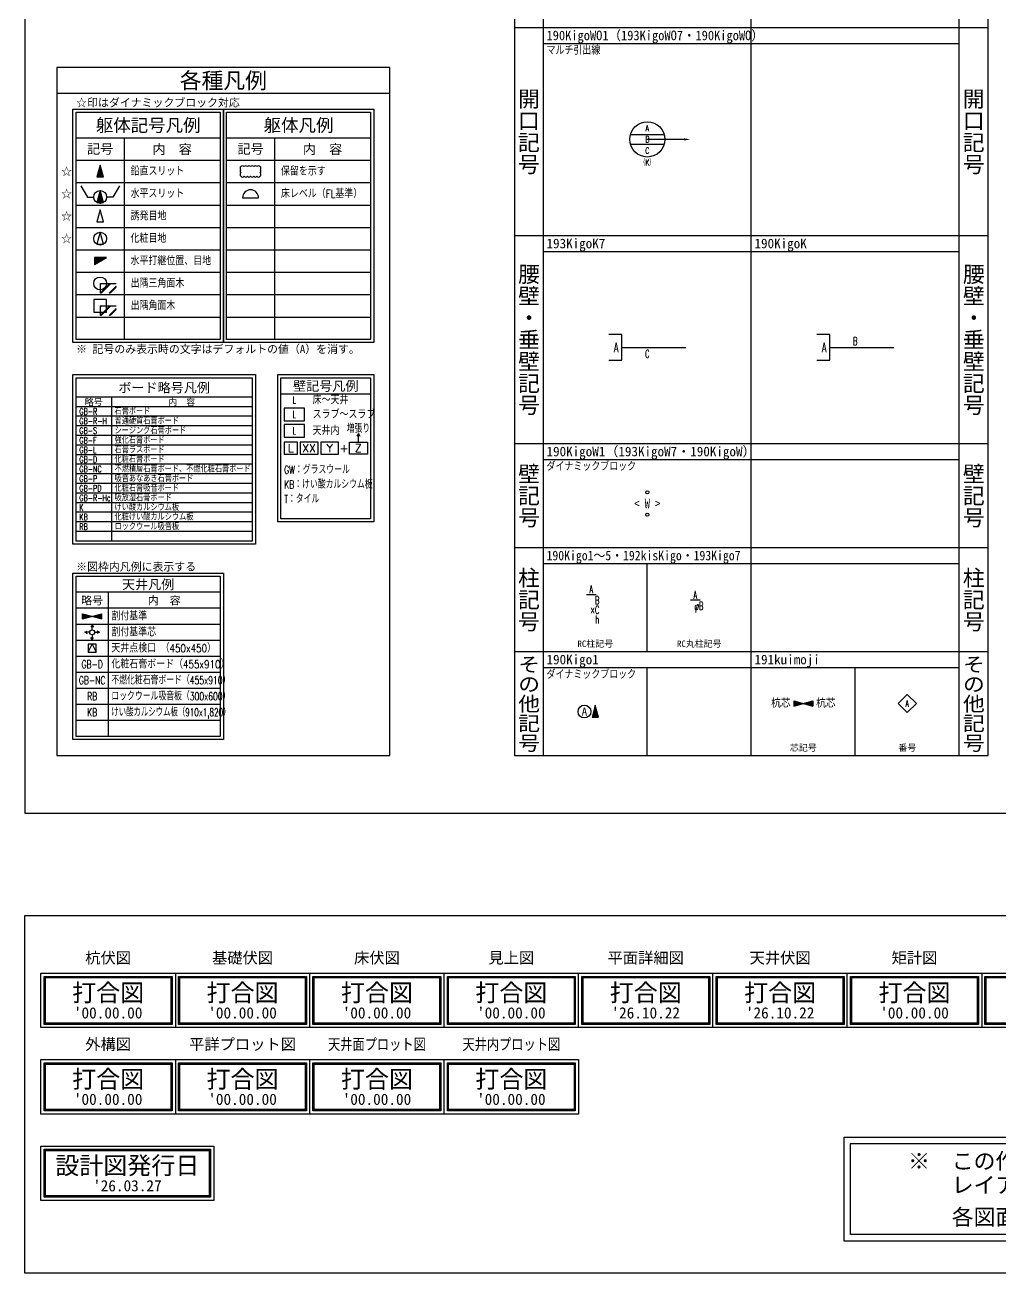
# Model space of a CAD drawing. Header units: millimetres. Extents: x -67913 to 128525, y -54442 to 63422.
# Drawn here: x -30804 to -30499.3, y -30652.2 to -30262.2 of the extents above; entities that cross this region are included whole.
import ezdxf
from ezdxf import colors
from ezdxf.entities.mleader import LeaderData, LeaderLine
from ezdxf.enums import TextEntityAlignment as Align
from ezdxf.math import Vec2, Vec3

# ---------------------------------------------------------------- set-up
doc = ezdxf.new("R2010")
doc.units = ezdxf.units.MM
doc.header["$LTSCALE"] = 500
doc.linetypes.add('DD1', pattern=[0.1, 0.05, -0.05])
doc.linetypes.add('DD5', pattern=[0.45, 0.2, -0.1, 0.05, -0.1])
doc.layers.get('0').update_dxf_attribs({"plot": 0})
for name, color, linetype in [('000Waku', 3, 'Continuous'), ('001Waku', 7, 'Continuous'), ('060Moji', 7, 'Continuous'), ('190Kigo1', 8, 'Continuous'), ('190KigoK', 8, 'Continuous'), ('190KigoW1', 8, 'Continuous'), ('190KigoWO1', 8, 'Continuous'), ('191kuimoji', 8, 'Continuous'), ('192kisKigo', 8, 'Continuous'), ('193KigoK7', 8, 'Continuous'), ('290Kigo', 8, 'Continuous'), ('391KigoS9', 8, 'Continuous'), ('490Kigo', 8, 'Continuous')]:
    doc.layers.add(name, color=color, linetype=linetype)
doc.layers.add('HOJO', color=211, linetype='Continuous', plot=False)
doc.styles.get("Standard").update_dxf_attribs({"font": 'simplex.shx', "width": 0.7, "bigfont": 'extfont2.shx'})
doc.styles.add('明朝', font='MS Mincho.ttf')
doc.styles.add('ｺﾞｼｯｸ', font='MS Gothic.ttf')
doc.styles.add('ｺﾞｼｯｸ-縦', font='@MS Gothic.ttf')

# ---------------------------------------------------------------- blocks, each defined once
blk = doc.blocks.new('腰壁（手摺壁）記号')
at = {"color": 7, "linetype": 'ByBlock', "lineweight": -2}
for p, q in [((-8, 4), (-12, 4)), ((-8, -4), (-8, 4)), ((-8, 0), (12, 0)), ((-12, -4), (-8, -4))]:
    blk.add_line(p, q, dxfattribs=at)
at = {"color": 0, "linetype": 'ByBlock', "lineweight": -2, "width": 0.6}
blk.add_attdef('壁符号', text='', height=3, dxfattribs=at).set_placement((-9, 0), align=Align.MIDDLE_RIGHT)
blk.add_attdef('基準高さからの腰壁天端高さ', text='', height=2.5, dxfattribs=at).set_placement((0, -2), align=Align.MIDDLE)
blk = doc.blocks.new('垂壁記号')
at = {"color": 7, "linetype": 'ByBlock', "lineweight": -2}
for p, q in [((-8, 4), (-12, 4)), ((-8, -4), (-8, 4)), ((-8, 0), (12, 0)), ((-12, -4), (-8, -4))]:
    blk.add_line(p, q, dxfattribs=at)
at = {"color": 0, "linetype": 'ByBlock', "lineweight": -2, "width": 0.6}
blk.add_attdef('壁符号', text='', height=3, dxfattribs=at).set_placement((-9, 0), align=Align.MIDDLE_RIGHT)
blk.add_attdef('直上階基準高さからの垂壁下端高さ', text='', height=2.5, dxfattribs=at).set_placement((0, 2), align=Align.MIDDLE)
blk = doc.blocks.new('番号')
at = {"color": 7, "linetype": 'ByBlock', "lineweight": -2}
blk.add_lwpolyline([(0, 2.83), (2.83, 0), (0, -2.83), (-2.83, 0)], close=True, dxfattribs=at)
at = {"color": 0, "linetype": 'ByBlock', "lineweight": -2, "width": 0.6}
blk.add_attdef('杭番号', text='', height=2.5, dxfattribs=at).set_placement((0, 0), align=Align.MIDDLE_CENTER)
blk = doc.blocks.new('RC丸柱記号')
at = {"color": 0, "linetype": 'ByBlock', "lineweight": -2}
blk.add_line((-1, 3), (-4, 3), dxfattribs=at)
at = {"color": 0, "linetype": 'ByBlock', "lineweight": -2, "width": 0.6}
blk.add_attdef('柱符号', text='', height=2.5, dxfattribs=at).set_placement((-2.5, 4.75), align=Align.MIDDLE)
blk.add_attdef('柱径（構造体寸法）', text='', height=2.5, dxfattribs=at).set_placement((0, 1.25), align=Align.MIDDLE_RIGHT)
blk = doc.blocks.new('施工図発行日記号')
at = {"layer": '001Waku', "color": 0, "linetype": 'ByBlock', "lineweight": -2}
for points in [[(-20, 7.5), (20, 7.5), (20, -7.5), (-20, -7.5)], [(-19.9, 7.4), (19.9, 7.4), (19.9, -7.4), (-19.9, -7.4)], [(-19.8, 7.3), (19.8, 7.3), (19.8, -7.3), (-19.8, -7.3)], [(-19.7, 7.2), (19.7, 7.2), (19.7, -7.2), (-19.7, -7.2)], [(-19.6, 7.1), (19.6, 7.1), (19.6, -7.1), (-19.6, -7.1)]]:
    blk.add_lwpolyline(points, close=True, dxfattribs=at)
at = {"layer": '001Waku', "color": 0, "linetype": 'ByBlock', "lineweight": -2, "style": '明朝'}
blk.add_attdef('状態', text='', height=5.5, dxfattribs=at).set_placement((0, 2.5), align=Align.MIDDLE)
blk.add_attdef('日付', text='', height=3.5, dxfattribs=at).set_placement((0, -6.7), align=Align.BOTTOM_CENTER)
blk = doc.blocks.new('設計図発行日記号')
at = {"layer": '001Waku', "color": 0, "linetype": 'ByBlock', "lineweight": -2}
for points in [[(-26, 7.5), (26, 7.5), (26, -7.5), (-26, -7.5)], [(-25.9, 7.4), (25.9, 7.4), (25.9, -7.4), (-25.9, -7.4)], [(-25.8, 7.3), (25.8, 7.3), (25.8, -7.3), (-25.8, -7.3)], [(-25.7, 7.2), (25.7, 7.2), (25.7, -7.2), (-25.7, -7.2)], [(-25.6, 7.1), (25.6, 7.1), (25.6, -7.1), (-25.6, -7.1)]]:
    blk.add_lwpolyline(points, close=True, dxfattribs=at)
at = {"layer": '001Waku', "color": 0, "linetype": 'ByBlock', "lineweight": -2, "style": '明朝'}
blk.add_attdef('状態', text='', height=5.5, dxfattribs=at).set_placement((0, 2.5), align=Align.MIDDLE)
blk.add_attdef('日付', text='', height=3.5, dxfattribs=at).set_placement((0, -6.7), align=Align.BOTTOM_CENTER)
blk = doc.blocks.new('芯記号')
at = {"linetype": 'ByBlock', "lineweight": -2}
for points in [[(-3, -0.8), (0, 0), (-3, 0.8)], [(3, 0.8), (0, 0), (3, -0.8)]]:
    blk.add_hatch(color=0, dxfattribs=at).paths.add_polyline_path(points)
at = {"color": 0, "linetype": 'ByBlock', "lineweight": -2}
for p, q in [((-3, -0.8), (3, 0.8)), ((-3, 0.8), (3, -0.8)), ((-3, 0.8), (-3, -0.8)), ((3, 0.8), (3, -0.8))]:
    blk.add_line(p, q, dxfattribs=at)
at = {"color": 0, "linetype": 'ByBlock', "lineweight": -2, "width": 0.9}
blk.add_attdef('芯', text='', height=3, dxfattribs=at).set_placement((-4, 0), align=Align.MIDDLE_RIGHT)
blk.add_attdef('芯', text='', height=3, dxfattribs=at).set_placement((4, 0), align=Align.MIDDLE_LEFT)
blk = doc.blocks.new('水平打継目地')
at = {"linetype": 'ByBlock', "lineweight": -2}
blk.add_hatch(color=0, dxfattribs=at).paths.add_polyline_path([(-1, 0), (-4.81, 0), (-4.81, -2.2)])
at = {"color": 0, "linetype": 'ByBlock', "lineweight": -2}
blk.add_lwpolyline([(-1, 0), (-4.81, 0), (-4.81, -2.2)], close=True, dxfattribs=at)
blk = doc.blocks.new('*U49')
at = {"linetype": 'ByBlock', "lineweight": -2}
blk.add_hatch(color=0, dxfattribs=at).paths.add_polyline_path([(0, 3.73), (-1, 0), (1, 0)])
at = {"color": 0, "linetype": 'ByBlock', "lineweight": -2}
blk.add_lwpolyline([(0, 3.73), (-1, 0), (1, 0)], close=True, dxfattribs=at)
blk = doc.blocks.new('建具記号')
at = {"color": 0, "linetype": 'ByBlock', "lineweight": -2, "transparency": 16777216}
for p, q in [((-5.29, 1.5), (5.29, 1.5)), ((-5.29, -1.5), (5.29, -1.5))]:
    blk.add_line(p, q, dxfattribs=at)
at = {"color": 7, "linetype": 'ByBlock', "lineweight": -2, "transparency": 16777216}
blk.add_circle((0, 0), 5.5, dxfattribs=at)
at = {"color": 0, "linetype": 'ByBlock', "lineweight": -2, "transparency": 16777216, "width": 0.6}
for tag, height, p in [('建具寸法・高さH', 1.9, (0, 3.5)), ('建具番号', 2, (0, 0)), ('基準高さから建具下枠の上端までの高さ', 1.9, (0, -3.5)), ('特記事項（電気錠等）', 1.9, (0, -7))]:
    blk.add_attdef(tag, text='', height=height, dxfattribs=at).set_placement(p, align=Align.MIDDLE)
blk = doc.blocks.new('躯体壁記号')
at = {"color": 0, "linetype": 'ByBlock', "lineweight": -2, "style": '明朝'}
blk.add_attdef('躯体壁符号', text='', height=3, dxfattribs=at).set_placement((0, 0), align=Align.MIDDLE)
blk = doc.blocks.new('*U47')
at = {"color": 7, "linetype": 'DD1', "lineweight": -2, "transparency": 16777216}
blk.add_lwpolyline([(-4, -2.5), (4, -2.5), (4, 2.5), (-4, 2.5)], close=True, dxfattribs=at)
at = {"color": 0, "linetype": 'ByBlock', "lineweight": -2, "transparency": 16777216, "style": '明朝', "width": 0.8}
blk.add_attdef('間仕切符号', text='', height=3, dxfattribs=at).set_placement((0, 0), align=Align.MIDDLE)
blk = doc.blocks.new('*U45')
at = {"color": 7, "linetype": 'ByBlock', "lineweight": -2, "transparency": 16777216}
blk.add_lwpolyline([(-4, -2.5), (4, -2.5), (4, 2.5), (-4, 2.5)], close=True, dxfattribs=at)
at = {"color": 0, "linetype": 'ByBlock', "lineweight": -2, "transparency": 16777216, "style": '明朝', "width": 0.8}
blk.add_attdef('間仕切符号', text='', height=3, dxfattribs=at).set_placement((0, 0), align=Align.MIDDLE)
blk = doc.blocks.new('*U46')
at = {"color": 0, "linetype": 'ByBlock', "lineweight": -2, "transparency": 16777216, "style": '明朝', "width": 0.8}
blk.add_attdef('間仕切符号', text='', height=3, dxfattribs=at).set_placement((0, 0), align=Align.MIDDLE)
blk = doc.blocks.new('*U50')
at = {"color": 0, "linetype": 'ByBlock', "lineweight": -2}
blk.add_lwpolyline([(0, 3.73), (-1, 0), (1, 0)], close=True, dxfattribs=at)
blk = doc.blocks.new('*U51')
at = {"color": 0, "linetype": 'ByBlock', "lineweight": -2}
blk.add_lwpolyline([(0, 3.73), (-1, 0), (1, 0)], close=True, dxfattribs=at)
blk.add_circle((0, 1.73), 2, dxfattribs=at)
blk = doc.blocks.new('*U52')
at = {"linetype": 'ByBlock', "lineweight": -2}
blk.add_hatch(color=0, dxfattribs=at).paths.add_polyline_path([(0, 3.73), (-1, 0), (1, 0)])
at = {"color": 0, "linetype": 'ByBlock', "lineweight": -2}
for points in [[(-6.02, 5.23), (-4, 1.73), (-2, 1.73)], [(6.02, 5.23), (4, 1.73), (2, 1.73)]]:
    blk.add_lwpolyline(points, dxfattribs=at)
blk.add_lwpolyline([(0, 3.73), (-1, 0), (1, 0)], close=True, dxfattribs=at)
blk.add_circle((0, 1.73), 2, dxfattribs=at)
blk = doc.blocks.new('*U53')
at = {"linetype": 'ByBlock', "lineweight": -2}
blk.add_hatch(color=0, dxfattribs=at).paths.add_polyline_path([(0, 3.73), (-1, 0), (1, 0)])
at = {"color": 0, "linetype": 'ByBlock', "lineweight": -2}
blk.add_lwpolyline([(0, 3.73), (-1, 0), (1, 0)], close=True, dxfattribs=at)
blk.add_circle((-3.4, 1.73), 2, dxfattribs=at)
at = {"color": 0, "linetype": 'ByBlock', "lineweight": -2, "style": 'ｺﾞｼｯｸ'}
blk.add_attdef('符号', text='', height=2.5, dxfattribs=at).set_placement((-3.4, 1.73), align=Align.MIDDLE_CENTER)
blk = doc.blocks.new('RC柱記号')
at = {"color": 0, "linetype": 'ByBlock', "lineweight": -2}
blk.add_line((-1, 7.75), (-4, 7.75), dxfattribs=at)
at = {"color": 0, "linetype": 'ByBlock', "lineweight": -2, "width": 0.6}
blk.add_attdef('柱符号', text='', height=2.5, dxfattribs=at).set_placement((-2.5, 9.5), align=Align.MIDDLE)
for tag, p in [('柱幅-X軸', (0, 6)), ('柱幅-Y軸', (0, 3)), ('構造天端', (0, 0))]:
    blk.add_attdef(tag, text='', height=2.5, dxfattribs=at).set_placement(p, align=Align.MIDDLE_RIGHT)

msp = doc.modelspace()

# ---------------------------------------------------------------- hatches: boundary and pattern name
at = {"layer": '190Kigo1'}
h = msp.add_hatch(dxfattribs=at)
h.set_pattern_fill('RC_2', color=9, scale=0.2, style=0, pattern_type=2)
h.set_pattern_definition([(45, (-30780.5, -30346), (-1.4142, 1.4142), []), (45, (-30780.355, -30346), (-1.4142, 1.4142), []), (45, (-30780.21, -30346), (-1.4142, 1.4142), [])])
h.paths.add_polyline_path([(-30775.5, -30346), (-30775.5, -30343), (-30780.5, -30343), (-30780.5, -30346)])
h = msp.add_hatch(dxfattribs=at)
h.set_pattern_fill('RC_2', color=9, scale=0.2, style=0, pattern_type=2)
h.set_pattern_definition([(45, (-30780.5, -30353), (-1.4142, 1.4142), []), (45, (-30780.355, -30353), (-1.4142, 1.4142), []), (45, (-30780.21, -30353), (-1.4142, 1.4142), [])])
h.paths.add_polyline_path([(-30775.5, -30353), (-30775.5, -30350), (-30780.5, -30350), (-30780.5, -30353)])
at = {"layer": '490Kigo', "linetype": 'Continuous'}
for points in [[(-30786, -30447.8038), (-30786, -30446.1962), (-30783, -30447)], [(-30780, -30446.1962), (-30780, -30447.8038), (-30783, -30447)]]:
    msp.add_hatch(color=9, dxfattribs=at).paths.add_polyline_path(points)

# ---------------------------------------------------------------- linework, layer by layer
for p, q in [((-30757, -30558.5), (-30757, -30575.5)), ((-30547, -30575.5), (-30547, -30558.5)), ((-30757, -30585.5), (-30757, -30602.5)), ((-30715, -30602.5), (-30715, -30585.5)), ((-30673, -30602.5), (-30673, -30585.5))]:
    msp.add_line(p, q)
for points in [[(-30295, -30575.5), (-30799, -30575.5), (-30799, -30558.5), (-30295, -30558.5)], [(-30715, -30575.5), (-30715, -30558.5)], [(-30673, -30575.5), (-30673, -30558.5)], [(-30631, -30575.5), (-30631, -30558.5)], [(-30589, -30575.5), (-30589, -30558.5)], [(-30505, -30558.5), (-30505, -30575.5)], [(-30631, -30602.5), (-30799, -30602.5), (-30799, -30585.5), (-30631, -30585.5)], [(-30631, -30585.5), (-30631, -30602.5)]]:
    msp.add_lwpolyline(points)
msp.add_lwpolyline([(-30799, -30612.5), (-30745, -30612.5), (-30745, -30629.5), (-30799, -30629.5)], close=True)
for centre in [(-30609.5, -30408.25), (-30609.5, -30415.25)]:
    msp.add_circle(centre, 0.5)
at = {"layer": '000Waku', "color": 7}
for p, q in [((-30642, -30053), (-30642, -30490.5)), ((-30651, -30425.5), (-30503, -30425.5))]:
    msp.add_line(p, q, dxfattribs=at)
at = {"layer": '000Waku', "color": 8}
for p, q in [((-30642, -30268), (-30512, -30268)), ((-30642, -30333), (-30512, -30333)), ((-30642, -30398), (-30512, -30398)), ((-30642, -30430.5), (-30512, -30430.5)), ((-30609.5, -30458), (-30609.5, -30430.5)), ((-30642, -30463), (-30512, -30463)), ((-30609.5, -30490.5), (-30609.5, -30463)), ((-30544.5, -30490.5), (-30544.5, -30463))]:
    msp.add_line(p, q, dxfattribs=at)
at = {"layer": '000Waku', "color": 7}
for points in [[(-30290, -30000), (-30804, -30000), (-30804, -30508.5), (-30290, -30508.5)], [(-30690, -30275.5), (-30794, -30275.5), (-30794, -30490.5), (-30690, -30490.5)], [(-30804, -30540.4555), (-30290, -30540.4555), (-30290, -30652.1867), (-30804, -30652.1867)]]:
    msp.add_lwpolyline(points, close=True, dxfattribs=at)
for points in [[(-30512, -30490.5), (-30512, -30053)], [(-30651, -30068), (-30651, -30490.5), (-30503, -30490.5)], [(-30577, -30490.5), (-30577, -30068)], [(-30503, -30490.5), (-30503, -30068)], [(-30651, -30263), (-30503, -30263)], [(-30794, -30283.5), (-30690, -30283.5)], [(-30651, -30328), (-30503, -30328)], [(-30651, -30393), (-30503, -30393)], [(-30651, -30458), (-30503, -30458)]]:
    msp.add_lwpolyline(points, dxfattribs=at)
at = {"layer": '000Waku', "color": 30}
for points in [[(-30548, -30609.6867), (-30305, -30609.6867), (-30305, -30642.1867), (-30548, -30642.1867)], [(-30546, -30611.6867), (-30307, -30611.6867), (-30307, -30640.1867), (-30546, -30640.1867)]]:
    msp.add_lwpolyline(points, close=True, dxfattribs=at)
at = {"layer": '060Moji', "color": 8}
msp.add_line((-30736, -30316.25), (-30731, -30316.25), dxfattribs=at)
msp.add_lwpolyline([(-30736.5, -30309.5, 0.52056705), (-30735.5, -30309.5, 0.52056705), (-30734.5, -30309.5, 0.52056705), (-30733.5, -30309.5, 0.52056705), (-30732.5, -30309.5, 0.52056705), (-30731.5, -30309.5, 0.52056705), (-30730.5, -30309.5, 0.52056705), (-30730.5, -30308.5, 0.52056705), (-30730.5, -30307.5, 0.52056705), (-30730.5, -30306.5, 0.52056705), (-30731.5, -30306.5, 0.52056705), (-30732.5, -30306.5, 0.52056705), (-30733.5, -30306.5, 0.52056705), (-30734.5, -30306.5, 0.52056705), (-30735.5, -30306.5, 0.52056705), (-30736.5, -30306.5, 0.52056705), (-30736.5, -30307.5, 0.52056705), (-30736.5, -30308.5, 0.52056705)], format="xyb", close=True, dxfattribs=at)
msp.add_arc((-30733.5, -30316.25), 2.5, 0, 180, dxfattribs=at)
at = {"layer": '190Kigo1', "color": 7}
for p, q in [((-30780.5, -30343), (-30775.5, -30343)), ((-30780.5, -30343), (-30780.5, -30346)), ((-30780.5, -30350), (-30775.5, -30350)), ((-30780.5, -30350), (-30780.5, -30353))]:
    msp.add_line(p, q, dxfattribs=at)
at = {"layer": '190Kigo1'}
msp.add_lwpolyline([(-30782.5, -30352), (-30778.5, -30352), (-30778.5, -30348), (-30782.5, -30348)], close=True, dxfattribs=at)
msp.add_circle((-30780.5, -30343), 2, dxfattribs=at)
at = {"layer": '290Kigo', "color": 7}
for p, q in [((-30788, -30297.5), (-30743, -30297.5)), ((-30741, -30297.5), (-30696, -30297.5))]:
    msp.add_line(p, q, dxfattribs=at)
at = {"layer": '290Kigo'}
for p, q in [((-30773, -30297.5), (-30773, -30360.5)), ((-30726, -30297.5), (-30726, -30360.5)), ((-30788, -30304.5), (-30743, -30304.5)), ((-30741, -30304.5), (-30696, -30304.5)), ((-30788, -30311.5), (-30743, -30311.5)), ((-30741, -30311.5), (-30696, -30311.5)), ((-30788, -30318.5), (-30743, -30318.5)), ((-30741, -30318.5), (-30696, -30318.5)), ((-30788, -30325.5), (-30743, -30325.5)), ((-30741, -30325.5), (-30696, -30325.5)), ((-30788, -30332.5), (-30743, -30332.5)), ((-30741, -30332.5), (-30696, -30332.5)), ((-30788, -30339.5), (-30743, -30339.5)), ((-30741, -30339.5), (-30696, -30339.5)), ((-30788, -30346.5), (-30743, -30346.5)), ((-30741, -30346.5), (-30696, -30346.5)), ((-30788, -30353.5), (-30743, -30353.5)), ((-30741, -30353.5), (-30696, -30353.5)), ((-30724, -30377.5), (-30696, -30377.5)), ((-30699.7988, -30389.8744), (-30700.2988, -30390.7404)), ((-30699.7988, -30389.8744), (-30699.2988, -30390.7404)), ((-30699.7988, -30392.5542), (-30699.7988, -30389.8744))]:
    msp.add_line(p, q, dxfattribs=at)
at = {"layer": '290Kigo', "color": 7}
for points in [[(-30788, -30289.5), (-30743, -30289.5), (-30743, -30360.5), (-30788, -30360.5)], [(-30741, -30289.5), (-30696, -30289.5), (-30696, -30360.5), (-30741, -30360.5)], [(-30724, -30372.5), (-30696, -30372.5), (-30696, -30416.5), (-30724, -30416.5)]]:
    msp.add_lwpolyline(points, close=True, dxfattribs=at)
at = {"layer": '290Kigo', "linetype": 'DD1'}
for points in [[(-30723, -30396.364), (-30718.8315, -30396.364), (-30718.8315, -30392.5542), (-30723, -30392.5542)], [(-30717.9978, -30396.364), (-30712.4001, -30396.364), (-30712.4001, -30392.5542), (-30717.9978, -30392.5542)], [(-30711.5664, -30396.364), (-30705.9688, -30396.364), (-30705.9688, -30392.5542), (-30711.5664, -30392.5542)]]:
    msp.add_lwpolyline(points, close=True, dxfattribs=at)
at = {"layer": '290Kigo', "color": 7, "linetype": 'DD1'}
msp.add_lwpolyline([(-30697, -30396.364), (-30702.5977, -30396.364), (-30702.5977, -30392.5542), (-30697, -30392.5542)], close=True, dxfattribs=at)
at = {"layer": '391KigoS9'}
for p, q in [((-30733, -30378.5), (-30788, -30378.5)), ((-30777, -30378.5), (-30777, -30423.5)), ((-30733, -30381.5), (-30788, -30381.5)), ((-30733, -30384.5), (-30788, -30384.5)), ((-30733, -30387.5), (-30788, -30387.5)), ((-30733, -30390.5), (-30788, -30390.5)), ((-30733, -30393.5), (-30788, -30393.5)), ((-30733, -30396.5), (-30788, -30396.5)), ((-30733, -30399.5), (-30788, -30399.5)), ((-30733, -30402.5), (-30788, -30402.5)), ((-30733, -30405.5), (-30788, -30405.5)), ((-30733, -30408.5), (-30788, -30408.5)), ((-30733, -30411.5), (-30788, -30411.5)), ((-30733, -30414.5), (-30788, -30414.5)), ((-30733, -30417.5), (-30788, -30417.5)), ((-30733, -30420.5), (-30788, -30420.5)), ((-30743, -30439.5), (-30788, -30439.5)), ((-30743, -30444.5), (-30788, -30444.5))]:
    msp.add_line(p, q, dxfattribs=at)
at = {"layer": '391KigoS9', "color": 7}
msp.add_lwpolyline([(-30788, -30372.5), (-30733, -30372.5), (-30733, -30423.5), (-30788, -30423.5)], close=True, dxfattribs=at)
at = {"layer": '490Kigo'}
for p, q in [((-30778, -30439.5), (-30778, -30484.5)), ((-30788, -30449.5), (-30743, -30449.5)), ((-30788, -30454.5), (-30743, -30454.5)), ((-30788, -30459.5), (-30743, -30459.5)), ((-30788, -30464.5), (-30743, -30464.5)), ((-30788, -30469.5), (-30743, -30469.5)), ((-30788.0083, -30474.5), (-30743.0083, -30474.5)), ((-30788, -30479.5), (-30743, -30479.5))]:
    msp.add_line(p, q, dxfattribs=at)
at = {"layer": '490Kigo', "linetype": 'Continuous'}
for p, q in [((-30786, -30447.8038), (-30780, -30446.1962)), ((-30786, -30446.1962), (-30780, -30447.8038)), ((-30786, -30447.8038), (-30786, -30446.1962)), ((-30780, -30447.8038), (-30780, -30446.1962))]:
    msp.add_line(p, q, dxfattribs=at)
at = {"layer": '490Kigo', "color": 7}
for p, q in [((-30783, -30449.75), (-30783.375, -30450.3995)), ((-30783, -30451.25), (-30783, -30449.75)), ((-30783, -30449.75), (-30782.625, -30450.3995)), ((-30785.25, -30452), (-30784.6005, -30451.625)), ((-30783.75, -30452), (-30785.25, -30452)), ((-30785.25, -30452), (-30784.6005, -30452.375)), ((-30783, -30454.25), (-30783.375, -30453.6005)), ((-30783, -30452.75), (-30783, -30454.25)), ((-30783, -30454.25), (-30782.625, -30453.6005)), ((-30782.25, -30452), (-30780.75, -30452)), ((-30780.75, -30452), (-30781.3995, -30451.625)), ((-30780.75, -30452), (-30781.3995, -30452.375))]:
    msp.add_line(p, q, dxfattribs=at)
msp.add_lwpolyline([(-30788, -30434.5), (-30743, -30434.5), (-30743, -30484.5), (-30788, -30484.5)], close=True, dxfattribs=at)
at = {"layer": '490Kigo', "color": 2}
msp.add_lwpolyline([(-30784.25, -30458.25), (-30781.75, -30458.25), (-30781.75, -30455.75), (-30784.25, -30455.75)], close=True, dxfattribs=at)
at = {"layer": '490Kigo', "color": 9, "linetype": 'DD5'}
msp.add_lwpolyline([(-30784.25, -30458.25), (-30783, -30455.75), (-30781.75, -30458.25)], dxfattribs=at)
at = {"layer": '490Kigo', "color": 7}
msp.add_circle((-30783, -30452), 0.75, dxfattribs=at)
at = {"layer": 'Defpoints'}
msp.add_line((-30547, -30575.5), (-30547, -30558.5), dxfattribs=at)
for points in [[(-30505, -30575.5), (-30589, -30575.5), (-30589, -30558.5), (-30505, -30558.5)], [(-30505, -30558.5), (-30505, -30575.5)]]:
    msp.add_lwpolyline(points, dxfattribs=at)
at = {"layer": 'HOJO'}
for points in [[(-30789, -30288.5), (-30742, -30288.5), (-30742, -30361.5), (-30789, -30361.5)], [(-30742, -30288.5), (-30695, -30288.5), (-30695, -30361.5), (-30742, -30361.5)], [(-30789, -30371.5), (-30732, -30371.5), (-30732, -30424.5), (-30789, -30424.5)], [(-30725, -30371.5), (-30695, -30371.5), (-30695, -30417.5), (-30725, -30417.5)], [(-30789, -30433.5), (-30742, -30433.5), (-30742, -30485.5), (-30789, -30485.5)]]:
    msp.add_lwpolyline(points, close=True, dxfattribs=at)

# ---------------------------------------------------------------- block references
at = {"layer": '001Waku', "color": 10}
ref = msp.add_blockref('施工図発行日記号', (-30778, -30567), dxfattribs=at)
ref.add_attrib('状態', '打合図', dxfattribs={"layer": '0', "color": 0, "lineweight": -2, "height": 5.5, "style": '明朝'}).set_placement((-30778, -30564.5), align=Align.MIDDLE)
ref.add_attrib('日付', "'00.00.00", dxfattribs={"layer": '0', "color": 0, "linetype": 'ByBlock', "lineweight": -2, "height": 3.5, "style": '明朝'}).set_placement((-30778, -30573.7), align=Align.BOTTOM_CENTER)
ref = msp.add_blockref('施工図発行日記号', (-30736, -30567), dxfattribs=at)
ref.add_attrib('状態', '打合図', dxfattribs={"layer": '0', "color": 0, "lineweight": -2, "height": 5.5, "style": '明朝'}).set_placement((-30736, -30564.5), align=Align.MIDDLE)
ref.add_attrib('日付', "'00.00.00", dxfattribs={"layer": '0', "color": 0, "linetype": 'ByBlock', "lineweight": -2, "height": 3.5, "style": '明朝'}).set_placement((-30736, -30573.7), align=Align.BOTTOM_CENTER)
ref = msp.add_blockref('施工図発行日記号', (-30694, -30567), dxfattribs=at)
ref.add_attrib('状態', '打合図', dxfattribs={"layer": '0', "color": 0, "lineweight": -2, "height": 5.5, "style": '明朝'}).set_placement((-30694, -30564.5), align=Align.MIDDLE)
ref.add_attrib('日付', "'00.00.00", dxfattribs={"layer": '0', "color": 0, "linetype": 'ByBlock', "lineweight": -2, "height": 3.5, "style": '明朝'}).set_placement((-30694, -30573.7), align=Align.BOTTOM_CENTER)
ref = msp.add_blockref('施工図発行日記号', (-30652, -30567), dxfattribs=at)
ref.add_attrib('状態', '打合図', dxfattribs={"layer": '0', "color": 0, "lineweight": -2, "height": 5.5, "style": '明朝'}).set_placement((-30652, -30564.5), align=Align.MIDDLE)
ref.add_attrib('日付', "'00.00.00", dxfattribs={"layer": '0', "color": 0, "linetype": 'ByBlock', "lineweight": -2, "height": 3.5, "style": '明朝'}).set_placement((-30652, -30573.7), align=Align.BOTTOM_CENTER)
ref = msp.add_blockref('施工図発行日記号', (-30610, -30567), dxfattribs=at)
ref.add_attrib('状態', '打合図', dxfattribs={"layer": '0', "color": 0, "lineweight": -2, "height": 5.5, "style": '明朝'}).set_placement((-30610, -30564.5), align=Align.MIDDLE)
ref.add_attrib('日付', "'26.10.22", dxfattribs={"layer": '0', "color": 0, "linetype": 'ByBlock', "lineweight": -2, "height": 3.5, "style": '明朝'}).set_placement((-30610, -30573.7), align=Align.BOTTOM_CENTER)
ref = msp.add_blockref('施工図発行日記号', (-30568, -30567), dxfattribs=at)
ref.add_attrib('状態', '打合図', dxfattribs={"layer": '0', "color": 0, "lineweight": -2, "height": 5.5, "style": '明朝'}).set_placement((-30568, -30564.5), align=Align.MIDDLE)
ref.add_attrib('日付', "'26.10.22", dxfattribs={"layer": '0', "color": 0, "linetype": 'ByBlock', "lineweight": -2, "height": 3.5, "style": '明朝'}).set_placement((-30568, -30573.7), align=Align.BOTTOM_CENTER)
ref = msp.add_blockref('施工図発行日記号', (-30526, -30567), dxfattribs=at)
ref.add_attrib('状態', '打合図', dxfattribs={"layer": '0', "color": 0, "lineweight": -2, "height": 5.5, "style": '明朝'}).set_placement((-30526, -30564.5), align=Align.MIDDLE)
ref.add_attrib('日付', "'00.00.00", dxfattribs={"layer": '0', "color": 0, "linetype": 'ByBlock', "lineweight": -2, "height": 3.5, "style": '明朝'}).set_placement((-30526, -30573.7), align=Align.BOTTOM_CENTER)
ref = msp.add_blockref('施工図発行日記号', (-30484, -30567), dxfattribs=at)
ref.add_attrib('状態', '打合図', dxfattribs={"layer": '0', "color": 0, "lineweight": -2, "height": 5.5, "style": '明朝'}).set_placement((-30484, -30564.5), align=Align.MIDDLE)
ref.add_attrib('日付', "'00.00.00", dxfattribs={"layer": '0', "color": 0, "linetype": 'ByBlock', "lineweight": -2, "height": 3.5, "style": '明朝'}).set_placement((-30484, -30573.7), align=Align.BOTTOM_CENTER)
ref = msp.add_blockref('施工図発行日記号', (-30778, -30594), dxfattribs=at)
ref.add_attrib('状態', '打合図', dxfattribs={"layer": '0', "color": 0, "lineweight": -2, "height": 5.5, "style": '明朝'}).set_placement((-30778, -30591.5), align=Align.MIDDLE)
ref.add_attrib('日付', "'00.00.00", dxfattribs={"layer": '0', "color": 0, "linetype": 'ByBlock', "lineweight": -2, "height": 3.5, "style": '明朝'}).set_placement((-30778, -30600.7), align=Align.BOTTOM_CENTER)
ref = msp.add_blockref('施工図発行日記号', (-30736, -30594), dxfattribs=at)
ref.add_attrib('状態', '打合図', dxfattribs={"layer": '0', "color": 0, "lineweight": -2, "height": 5.5, "style": '明朝'}).set_placement((-30736, -30591.5), align=Align.MIDDLE)
ref.add_attrib('日付', "'00.00.00", dxfattribs={"layer": '0', "color": 0, "linetype": 'ByBlock', "lineweight": -2, "height": 3.5, "style": '明朝'}).set_placement((-30736, -30600.7), align=Align.BOTTOM_CENTER)
ref = msp.add_blockref('施工図発行日記号', (-30694, -30594), dxfattribs=at)
ref.add_attrib('状態', '打合図', dxfattribs={"layer": '0', "color": 0, "lineweight": -2, "height": 5.5, "style": '明朝'}).set_placement((-30694, -30591.5), align=Align.MIDDLE)
ref.add_attrib('日付', "'00.00.00", dxfattribs={"layer": '0', "color": 0, "linetype": 'ByBlock', "lineweight": -2, "height": 3.5, "style": '明朝'}).set_placement((-30694, -30600.7), align=Align.BOTTOM_CENTER)
ref = msp.add_blockref('施工図発行日記号', (-30652, -30594), dxfattribs=at)
ref.add_attrib('状態', '打合図', dxfattribs={"layer": '0', "color": 0, "lineweight": -2, "height": 5.5, "style": '明朝'}).set_placement((-30652, -30591.5), align=Align.MIDDLE)
ref.add_attrib('日付', "'00.00.00", dxfattribs={"layer": '0', "color": 0, "linetype": 'ByBlock', "lineweight": -2, "height": 3.5, "style": '明朝'}).set_placement((-30652, -30600.7), align=Align.BOTTOM_CENTER)
ref = msp.add_blockref('設計図発行日記号', (-30772, -30621), dxfattribs=at)
ref.add_attrib('状態', '設計図発行日', dxfattribs={"layer": '0', "color": 0, "linetype": 'ByBlock', "lineweight": -2, "height": 5.5, "style": '明朝'}).set_placement((-30772, -30618.5), align=Align.MIDDLE)
ref.add_attrib('日付', "'26.03.27", dxfattribs={"layer": '0', "color": 0, "linetype": 'ByBlock', "lineweight": -2, "height": 3.5, "style": '明朝'}).set_placement((-30772, -30627.7), align=Align.BOTTOM_CENTER)
at = {"layer": '190Kigo1'}
for name, p in [('*U49', (-30780.5, -30309.7321)), ('*U52', (-30780.5, -30317.7321)), ('*U50', (-30780.5, -30323.7321)), ('*U51', (-30780.5, -30330.7321)), ('水平打継目地', (-30777.5, -30334.8997))]:
    msp.add_blockref(name, p, dxfattribs=at)
msp.add_blockref('*U53', (-30625.75, -30478.4821), dxfattribs=at).add_auto_attribs({'符号': 'A'})
at = {"layer": '190KigoK'}
ref = msp.add_blockref('垂壁記号', (-30544.5, -30363), dxfattribs=at)
ref.add_attrib('壁符号', 'A', dxfattribs={"layer": '0', "color": 0, "linetype": 'ByBlock', "lineweight": -2, "height": 3, "width": 0.6}).set_placement((-30553.5, -30363), align=Align.MIDDLE_RIGHT)
ref.add_attrib('直上階基準高さからの垂壁下端高さ', 'B', dxfattribs={"color": 0, "linetype": 'ByBlock', "lineweight": -2, "height": 2.5, "width": 0.6}).set_placement((-30544.5, -30361), align=Align.MIDDLE)
at = {"layer": '190KigoW1'}
ref = msp.add_blockref('躯体壁記号', (-30609.5, -30411.75), dxfattribs=at)
ref.add_attrib('躯体壁符号', '< W >', dxfattribs={"layer": '0', "color": 0, "linetype": 'ByBlock', "lineweight": -2, "height": 3, "style": '明朝', "width": 0.8}).set_placement((-30609.5, -30411.75), align=Align.MIDDLE)
at = {"layer": '191kuimoji'}
ref = msp.add_blockref('芯記号', (-30560.75, -30474.25), dxfattribs=at)
ref.add_attrib('芯', '杭芯', dxfattribs={"layer": '0', "color": 0, "linetype": 'ByBlock', "lineweight": -2, "height": 2.5, "width": 0.9}).set_placement((-30556.75, -30474.25), align=Align.MIDDLE_LEFT)
ref.add_attrib('芯', '杭芯', dxfattribs={"layer": '0', "color": 0, "linetype": 'ByBlock', "lineweight": -2, "height": 2.5, "width": 0.9}).set_placement((-30564.75, -30474.25), align=Align.MIDDLE_RIGHT)
ref = msp.add_blockref('番号', (-30528.25, -30474.25), dxfattribs=at)
ref.add_attrib('杭番号', 'A', dxfattribs={"layer": '0', "color": 0, "linetype": 'ByBlock', "lineweight": -2, "height": 2, "width": 0.5}).set_placement((-30528.25, -30474.25), align=Align.MIDDLE_CENTER)
at = {"layer": '192kisKigo'}
for name, p, values in [('RC柱記号', (-30624.5, -30448), {'柱符号': 'A', '柱幅-X軸': 'B', '柱幅-Y軸': '×C', '構造天端': 'h'}), ('RC丸柱記号', (-30592, -30445), {'柱符号': 'A', '柱径（構造体寸法）': 'φB'})]:
    msp.add_blockref(name, p, dxfattribs=at).add_auto_attribs(values)
at = {"layer": '193KigoK7'}
msp.add_blockref('腰壁（手摺壁）記号', (-30609.5, -30363), dxfattribs=at).add_auto_attribs({'壁符号': 'A', '基準高さからの腰壁天端高さ': 'C'})
at = {"layer": '290Kigo'}
ref = msp.add_blockref('*U46', (-30719.8, -30379.4603), dxfattribs=dict(at, xscale=0.8, yscale=0.8, zscale=0.8))
ref.add_attrib('間仕切符号', 'L', dxfattribs={"layer": '0', "color": 0, "linetype": 'ByBlock', "lineweight": -2, "height": 2.4, "style": '明朝', "width": 0.8}).set_placement((-30719.8, -30379.4603), align=Align.MIDDLE)
ref = msp.add_blockref('*U45', (-30719.8, -30383.9703), dxfattribs=dict(at, xscale=0.8, yscale=0.8, zscale=0.8))
ref.add_attrib('間仕切符号', 'L', dxfattribs={"layer": '0', "color": 0, "linetype": 'ByBlock', "lineweight": -2, "height": 2.4, "style": '明朝', "width": 0.8}).set_placement((-30719.8, -30383.9703), align=Align.MIDDLE)
ref = msp.add_blockref('*U47', (-30719.8, -30389.0542), dxfattribs=dict(at, xscale=0.8, yscale=0.8, zscale=0.8))
ref.add_attrib('間仕切符号', 'L', dxfattribs={"layer": '0', "color": 0, "linetype": 'ByBlock', "lineweight": -2, "height": 2.4, "style": '明朝', "width": 0.8}).set_placement((-30719.8, -30389.0542), align=Align.MIDDLE)

# ---------------------------------------------------------------- texts
at = {"layer": '000Waku', "color": 8, "style": 'ｺﾞｼｯｸ'}
for s, width, p in [('190KigoWO1（193KigoWO7・190KigoWO）', 0.95, (-30641, -30265.5)), ('190Kigo1～5・192kisKigo・193Kigo7', 0.9, (-30641, -30428))]:
    msp.add_text(s, height=3, dxfattribs=dict(at, width=width)).set_placement(p, align=Align.MIDDLE_LEFT)
at = {"layer": '000Waku', "color": 30, "style": 'ｺﾞｼｯｸ', "width": 0.8}
for s, p in [('マルチ引出線', (-30641, -30270)), ('ダイナミックブロック', (-30641, -30400)), ('ダイナミックブロック', (-30641, -30465))]:
    msp.add_text(s, height=2.5, dxfattribs=at).set_placement(p, align=Align.MIDDLE_LEFT)
at = {"layer": '000Waku', "color": 8, "style": 'ｺﾞｼｯｸ'}
for s, height, p in [('各種凡例', 5, (-30742, -30279.5)), ('RC柱記号', 2, (-30625.75, -30455.5)), ('RC丸柱記号', 2, (-30593.25, -30455.5)), ('芯記号', 2, (-30560.75, -30488)), ('番号', 2, (-30528.25, -30488))]:
    msp.add_text(s, height=height, dxfattribs=at).set_placement(p, align=Align.MIDDLE)
at = {"layer": '000Waku', "color": 8, "style": 'ｺﾞｼｯｸ-縦'}
for s, p in [('開口記号', (-30646.5, -30295.5)), ('開口記号', (-30507.5, -30295.5)), ('腰壁・垂壁記号', (-30646.5, -30360.5)), ('腰壁・垂壁記号', (-30507.5, -30360.5)), ('壁記号', (-30646.5, -30409.25)), ('壁記号', (-30507.5, -30409.25)), ('柱記号', (-30646.5, -30441.75)), ('柱記号', (-30507.5, -30441.75))]:
    msp.add_text(s, height=5, rotation=270, dxfattribs=at).set_placement(p, align=Align.MIDDLE)
at = {"layer": '000Waku', "color": 30, "style": 'ｺﾞｼｯｸ'}
for s, height, p in [('☆印はダイナミックブロック対応', 2.5, (-30788, -30286.5)), ('※ 記号のみ表示時の文字はデフォルトの値（A）を消す。', 2.5, (-30788, -30363.5127)), ('※図枠内凡例に表示する', 2.5, (-30788, -30431.5)), ('※\u3000この作図時の設計図発行日（受理日）、作成日（作図完了日）記号は', 5, (-30528, -30617.1867)), ('\u3000\u3000レイアウト空間でビューポートとして使用して下さい。', 5, (-30528, -30624.6867)), ('\u3000\u3000各図面の縮尺に合わせて『尺度変更』を行って下さい。', 5, (-30528, -30634.6867))]:
    msp.add_text(s, height=height, dxfattribs=at).set_placement(p, align=Align.MIDDLE_LEFT)
for p in [(-30791, -30308), (-30791, -30315), (-30791, -30322), (-30791, -30329)]:
    msp.add_text('☆', height=2.5, dxfattribs=at).set_placement(p, align=Align.MIDDLE_CENTER)
at = {"layer": '000Waku', "color": 8, "style": 'ｺﾞｼｯｸ'}
for s, p in [('193KigoK7', (-30641, -30330.5)), ('190KigoK', (-30576, -30330.5)), ('190KigoW1（193KigoW7・190KigoW）', (-30641, -30395.5)), ('190Kigo1', (-30641, -30460.5)), ('191kuimoji', (-30576, -30460.5))]:
    msp.add_text(s, height=3, dxfattribs=at).set_placement(p, align=Align.MIDDLE_LEFT)
at = {"layer": '000Waku', "color": 8, "style": 'ｺﾞｼｯｸ-縦', "width": 0.9}
for p in [(-30646.5, -30474.25), (-30507.5, -30474.25)]:
    msp.add_text('その他記号', height=5, rotation=270, dxfattribs=at).set_placement(p, align=Align.MIDDLE)
at = {"layer": '001Waku', "color": 10, "style": '明朝'}
for s, p in [('杭伏図', (-30778, -30556.5)), ('基礎伏図', (-30736, -30556.5)), ('床伏図', (-30694, -30556.5)), ('見上図', (-30652, -30556.5)), ('平面詳細図', (-30610, -30556.5)), ('天井伏図', (-30568, -30556.5)), ('矩計図', (-30526, -30556.5)), ('外構図', (-30778, -30583.5)), ('平詳プロット図', (-30736, -30583.5))]:
    msp.add_text(s, height=3.5, dxfattribs=at).set_placement(p, align=Align.BOTTOM_CENTER)
at = {"layer": '001Waku', "color": 10, "style": '明朝', "width": 0.8}
for s, p in [('天井面プロット図', (-30694, -30583.5)), ('天井内プロット図', (-30652, -30583.5))]:
    msp.add_text(s, height=3.5, dxfattribs=at).set_placement(p, align=Align.BOTTOM_CENTER)
at = {"layer": '290Kigo'}
for s, width, p in [('鉛直スリット', 0.8, (-30771, -30308)), ('保留を示す', 0.8, (-30724, -30308)), ('水平スリット', 0.8, (-30771, -30315)), ('床レベル（FL基準）', 0.8, (-30724, -30315)), ('誘発目地', 0.8, (-30771, -30322)), ('化粧目地', 0.8, (-30771, -30329)), ('水平打継位置、目地', 0.8, (-30771, -30336)), ('出隅三角面木', 0.8, (-30771, -30343)), ('出隅角面木', 0.8, (-30771, -30350)), ('床～天井', 0.8, (-30714.1, -30379.4603)), ('スラブ～スラブ', 0.8, (-30714.1, -30383.9703)), ('天井内', 0.8, (-30714.1, -30389.0542)), ('GW：グラスウール', 0.7, (-30723, -30401.2424)), ('KB：けい酸カルシウム板', 0.7, (-30723, -30405.8125)), ('T：タイル', 0.7, (-30723, -30410.3825))]:
    msp.add_text(s, height=2.5, dxfattribs=dict(at, width=width)).set_placement(p, align=Align.MIDDLE_LEFT)
at = {"layer": '290Kigo', "style": 'ｺﾞｼｯｸ'}
msp.add_text('壁記号凡例', height=3, dxfattribs=at).set_placement((-30710, -30375), align=Align.MIDDLE)
at = {"layer": '290Kigo', "width": 0.7}
msp.add_text('増張り', height=2.5, dxfattribs=at).set_placement((-30699.7988, -30388.3744), align=Align.MIDDLE_CENTER)
at = {"layer": '290Kigo'}
for s, p in [('L', (-30720.9158, -30394.4591)), ('Y', (-30708.7676, -30394.4591)), ('+', (-30704.2832, -30394.4591)), ('Z', (-30699.7988, -30394.4591))]:
    msp.add_text(s, height=2.5, dxfattribs=at).set_placement(p, align=Align.MIDDLE_CENTER)
msp.add_text('XX', height=2.5, dxfattribs=at).set_placement((-30715.199, -30394.4591), align=Align.MIDDLE)
at = {"layer": '391KigoS9', "style": 'ｺﾞｼｯｸ'}
for s, height, p in [('ボード略号凡例', 3, (-30760.5, -30375.5)), ('略号', 2, (-30782.5, -30380)), ('内\u3000容', 2, (-30755, -30380)), ('天井凡例', 3, (-30765.5, -30437)), ('略号', 2.5, (-30783, -30442)), ('内\u3000容', 2.5, (-30760.5, -30442))]:
    msp.add_text(s, height=height, dxfattribs=at).set_placement(p, align=Align.MIDDLE)
at = {"layer": '391KigoS9'}
for s, width, p in [('GB-R', 0.6, (-30787, -30383)), ('石膏ボード', 0.8, (-30776, -30383)), ('GB-R-H', 0.6, (-30787, -30386)), ('GB-S', 0.6, (-30787, -30389)), ('普通硬質石膏ボード', 0.8, (-30776, -30386)), ('シージング石膏ボード', 0.8, (-30776, -30389)), ('GB-F', 0.6, (-30787, -30392)), ('強化石膏ボード', 0.8, (-30776, -30392)), ('GB-L', 0.6, (-30787, -30395)), ('石膏ラスボード', 0.8, (-30776, -30395)), ('GB-D', 0.6, (-30787, -30398)), ('GB-NC', 0.6, (-30787, -30401)), ('化粧石膏ボード', 0.8, (-30776, -30398)), ('不燃積層石膏ボード、不燃化粧石膏ボード', 0.8, (-30776, -30401)), ('GB-P', 0.6, (-30787, -30404)), ('吸音あなあき石膏ボード', 0.8, (-30776, -30404)), ('GB-PD', 0.6, (-30787, -30407)), ('化粧石膏吸音ボード', 0.8, (-30776, -30407)), ('GB-R-Hc', 0.6, (-30787, -30410)), ('K', 0.6, (-30787, -30413)), ('吸放湿石膏ボード', 0.8, (-30776, -30410)), ('けい酸カルシウム板', 0.8, (-30776, -30413)), ('KB', 0.6, (-30787, -30416)), ('化粧けい酸カルシウム板', 0.8, (-30776, -30416)), ('RB', 0.6, (-30787, -30419)), ('ロックウール吸音板', 0.8, (-30776, -30419))]:
    msp.add_text(s, height=2, dxfattribs=dict(at, width=width)).set_placement(p, align=Align.MIDDLE_LEFT)
at = {"layer": '490Kigo', "style": 'ｺﾞｼｯｸ'}
for s, height, p in [('躯体記号凡例', 4, (-30765.5, -30293.5)), ('躯体凡例', 4, (-30718.5, -30293.5)), ('記号', 3, (-30780.5, -30301)), ('内\u3000容', 3, (-30758, -30301)), ('記号', 3, (-30733.5, -30301)), ('内\u3000容', 3, (-30711, -30301))]:
    msp.add_text(s, height=height, dxfattribs=at).set_placement(p, align=Align.MIDDLE)
at = {"layer": '490Kigo'}
for s, width, p in [('割付基準', 0.8, (-30777, -30447)), ('割付基準芯', 0.8, (-30777, -30452)), ('天井点検口 （450x450）', 0.8, (-30777, -30457)), ('化粧石膏ボード（455x910）', 0.8, (-30777, -30462)), ('不燃化粧石膏ボード（455x910）', 0.7, (-30777, -30467)), ('ロックウール吸音板（300x600）', 0.7, (-30777, -30472)), ('けい酸カルシウム板（910x1,820）', 0.66, (-30777, -30477))]:
    msp.add_text(s, height=2.5, dxfattribs=dict(at, width=width)).set_placement(p, align=Align.MIDDLE_LEFT)
at = {"layer": '490Kigo', "width": 0.7}
for s, p in [('GB-D', (-30783, -30462)), ('GB-NC', (-30783, -30467)), ('RB', (-30783, -30472)), ('KB', (-30783, -30477))]:
    msp.add_text(s, height=2.5, dxfattribs=at).set_placement(p, align=Align.MIDDLE_CENTER)

# ---------------------------------------------------------------- leaders
at = {"layer": '190KigoWO1'}
ml = msp.add_multileader_block('Standard', dxfattribs=at)
ml.set_content('建具記号', color=256)
ml.set_attribute('建具寸法・高さH', 'A', width=0)
ml.set_attribute('建具番号', 'B', width=0)
ml.set_attribute('基準高さから建具下枠の上端までの高さ', 'C', width=0)
ml.set_attribute('特記事項（電気錠等）', '（K）', width=0)
ml.set_leader_properties()
ml.build(insert=Vec2(0, 0))
ml.multileader.update_dxf_attribs({"has_dogleg": 0, "dogleg_length": 2, "arrow_head_size": 2, "block_connection_type": 1})
ctx = ml.context
ctx.base_point, ctx.char_height, ctx.arrow_head_size, ctx.plane_origin = Vec3(-30609.5, -30298), 2.5, 2, Vec3(-30739.5, -30298)
ctx.attachment_type = 1
notes = []
notes.append((ctx, [(0, (1, 1, 0), (-30607.5, -30298), (-1, 0), 2, [(0, [(-30596, -30298)], 0, [])])]))
ctx.block.insert = Vec3(-30609.5, -30298)
for ctx, leaders in notes:
    for number, flags, end, landing, length, lines in leaders:
        leader = LeaderData()
        leader.index, (leader.has_last_leader_line, leader.has_dogleg_vector, leader.attachment_direction) = number, flags
        leader.last_leader_point, leader.dogleg_vector, leader.dogleg_length = Vec3(end), Vec3(landing), length
        for number, points, colour, breaks in lines:
            line = LeaderLine()
            line.index, line.vertices, line.color, line.breaks = number, Vec3.list(points), colors.encode_raw_color(colour), breaks
            leader.lines.append(line)
        ctx.leaders.append(leader)

doc.saveas('drawing.dxf')
